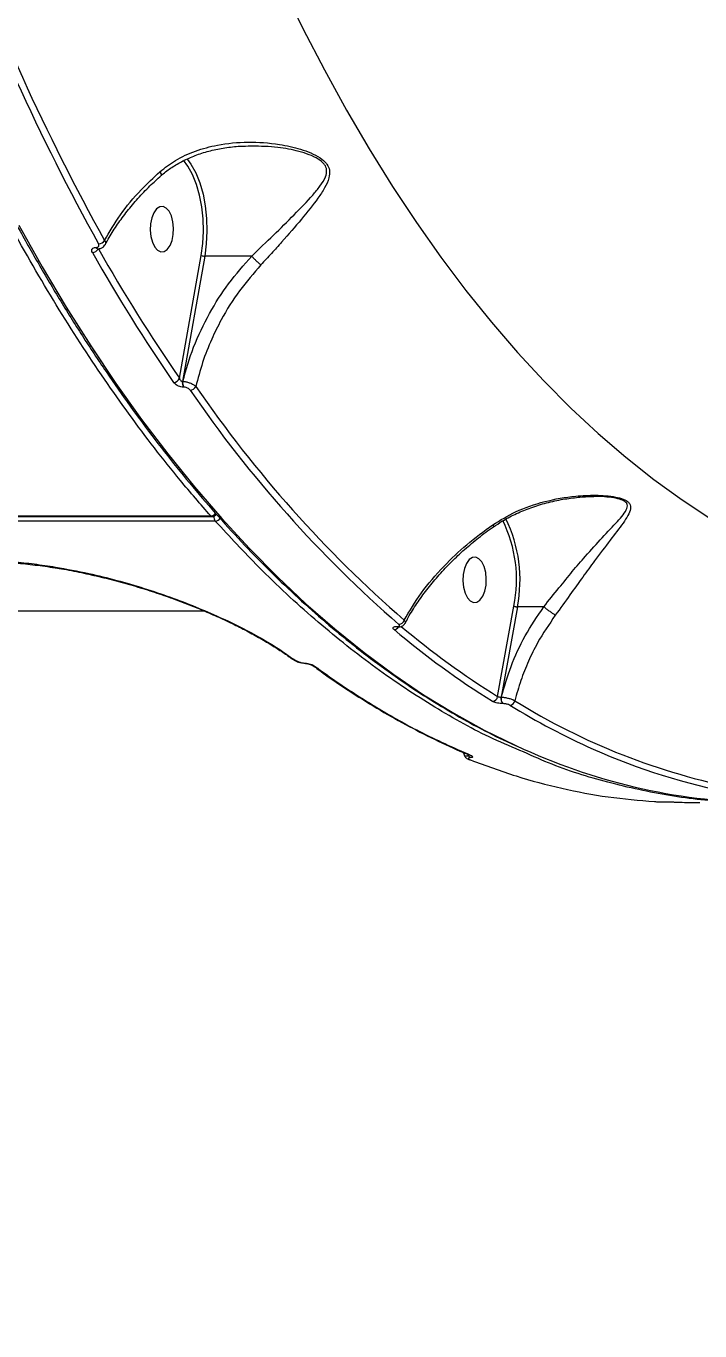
# Model space of a CAD drawing. Header units: millimetres. Extents: x -6028 to 5958, y -6064 to 4137.
# Drawn here: x -2830.8 to -2697.3, y 839.1 to 1097.6 of the extents above; entities that cross this region are included whole.
import ezdxf

# ---------------------------------------------------------------- set-up
doc = ezdxf.new("R2010")
doc.units = ezdxf.units.MM
for name, color, linetype in [('DIKOM_ОБЪЕКТ', 7, 'Continuous'), ('DIKOM_РАЗМЕР_ЗОНА', 7, 'Continuous'), ('DIKOM_РАЗМЕР_ОБЪЕКТА', 7, 'Continuous')]:
    doc.layers.add(name, color=color, linetype=linetype)
doc.styles.add('style1', font='arial.ttf', dxfattribs={"width": 0.8})
doc.dimstyles.new('1-50', dxfattribs={"dimtxt": 300, "dimasz": 200, "dimexe": 100, "dimexo": 0, "dimgap": 100, "dimtad": 1, "dimtxsty": 'style1', "dimcen": 200, "dimclrd": 7, "dimclre": 7, "dimclrt": 7, "dimadec": 1, "dimazin": 2, "dimtfac": 1, "dimtmove": 0, "dimatfit": 2, "dimfxl": 0, "dimlwd": 25, "dimlwe": 18, "dimarcsym": 0})

# ---------------------------------------------------------------- blocks, each defined once
blk = doc.blocks.new('*D9')
at = {"layer": 'Defpoints', "color": 0, "transparency": 16777216}
for p in [(-6027.56, 1459.58), (4556.58, 1382.7), (4556.58, -5964.37)]:
    blk.add_point(p, dxfattribs=at)
at = {"layer": 'DIKOM_РАЗМЕР_ЗОНА', "color": 7, "lineweight": 18, "transparency": 16777216}
for p, q in [((-6027.56, 1459.58), (-6027.56, -6064.37)), ((4556.58, 1382.7), (4556.58, -6064.37))]:
    blk.add_line(p, q, dxfattribs=at)
at = {"layer": 'DIKOM_РАЗМЕР_ЗОНА', "color": 7, "lineweight": 25, "transparency": 16777216}
blk.add_line((-5827.56, -5964.37), (4356.58, -5964.37), dxfattribs=at)
at = {"layer": 'DIKOM_РАЗМЕР_ЗОНА', "color": 7, "transparency": 16777216}
for points in [[(-5827.56, -5931.03), (-5827.56, -5997.7), (-6027.56, -5964.37)], [(4356.58, -5931.03), (4356.58, -5997.7), (4556.58, -5964.37)]]:
    blk.add_solid(points, dxfattribs=at)
at = {"layer": 'DIKOM_РАЗМЕР_ЗОНА', "color": 7, "transparency": 16777216, "insert": (157.08, -5711.2), "char_height": 300, "attachment_point": 5, "style": 'style1'}
blk.add_mtext('10600', dxfattribs=at)
blk = doc.blocks.new('*D12')
at = {"layer": 'Defpoints', "color": 0, "transparency": 16777216}
for p in [(3056.58, 1987.9), (-4027.97, 676.5), (3056.58, -3714.77)]:
    blk.add_point(p, dxfattribs=at)
at = {"layer": 'DIKOM_РАЗМЕР_ОБЪЕКТА', "color": 7, "lineweight": 18, "transparency": 16777216}
for p, q in [((3056.58, 1987.9), (3056.58, -3814.77)), ((-4027.97, 676.5), (-4027.97, -3814.77))]:
    blk.add_line(p, q, dxfattribs=at)
at = {"layer": 'DIKOM_РАЗМЕР_ОБЪЕКТА', "color": 7, "lineweight": 25, "transparency": 16777216}
blk.add_line((-3827.97, -3714.77), (2856.58, -3714.77), dxfattribs=at)
at = {"layer": 'DIKOM_РАЗМЕР_ОБЪЕКТА', "color": 7, "transparency": 16777216}
for points in [[(-3827.97, -3681.44), (-3827.97, -3748.11), (-4027.97, -3714.77)], [(2856.58, -3681.44), (2856.58, -3748.11), (3056.58, -3714.77)]]:
    blk.add_solid(points, dxfattribs=at)
at = {"layer": 'DIKOM_РАЗМЕР_ОБЪЕКТА', "color": 7, "transparency": 16777216, "insert": (20, -3461.6), "char_height": 300, "attachment_point": 5, "style": 'style1'}
blk.add_mtext('7100', dxfattribs=at)

msp = doc.modelspace()

# ---------------------------------------------------------------- linework, layer by layer
at = {"layer": 'DIKOM_ОБЪЕКТ', "color": 7, "linetype": 'Continuous', "lineweight": 15}
for p, q in [((-2786.095, 1073.794), (-2786.307, 1073.805)), ((-2816.997, 1053.742), (-2816.95, 1053.742)), ((-2816.649, 1053.48), (-2816.602, 1053.48)), ((-2800.451, 1027.811), (-2796.123, 1052.162)), ((-2795.451, 1052), (-2799.858, 1027.199)), ((-2786.118, 1052), (-2795.451, 1052)), ((-2799.858, 1027.199), (-2799.79, 1027.199)), ((-2799.61, 1026.069), (-2799.678, 1026.069)), ((-3071.655, 1000.542), (-2794.242, 1000.542)), ((-3071.655, 1000.407), (-2793.984, 1000.407)), ((-2793.347, 999.54), (-3071.656, 999.54)), ((-2737.393, 964.785), (-2734.16, 982.705)), ((-2733.488, 982.541), (-2736.714, 964.659)), ((-2728.247, 982.541), (-2733.488, 982.541)), ((-3033.655, 981.771), (-2795.57, 981.771)), ((-2757.386, 978.66), (-2757.318, 978.66)), ((-2757.18, 978.577), (-2757.112, 978.577)), ((-2777.784, 972.15), (-2777.496, 971.965)), ((-2736.714, 964.659), (-2736.667, 964.659)), ((-2736.336, 963.376), (-2736.383, 963.376)), ((-2743.884, 953.58), (-2743.103, 953.268)), ((-2743.148, 953.017), (-2743.292, 953.343)), ((-2743.111, 953.242), (-2743.128, 953.249))]:
    msp.add_line(p, q, dxfattribs=at)
at = {"layer": 'DIKOM_ОБЪЕКТ', "color": 7, "linetype": 'Continuous', "lineweight": 15, "flags": 128}
for points in [[(-2780.108, 1105.581), (-2775.985, 1097.115), (-2771.731, 1088.897), (-2767.35, 1080.934), (-2762.846, 1073.235), (-2758.223, 1065.806), (-2753.485, 1058.654), (-2748.638, 1051.787), (-2743.684, 1045.209), (-2738.63, 1038.928), (-2733.479, 1032.949), (-2728.237, 1027.278), (-2722.908, 1021.919), (-2717.498, 1016.879), (-2712.011, 1012.162), (-2706.452, 1007.772), (-2700.827, 1003.713), (-2695.141, 999.988)], [(-2796.123, 1052.162), (-2795.806, 1054.531), (-2795.68, 1056.965), (-2795.746, 1059.408), (-2796.002, 1061.803), (-2796.444, 1064.094), (-2797.061, 1066.228), (-2797.838, 1068.154), (-2798.757, 1069.827), (-2799.639, 1071.027)], [(-2798.832, 1071.154), (-2798.168, 1070.217), (-2797.22, 1068.492), (-2796.418, 1066.505), (-2795.782, 1064.305), (-2795.326, 1061.942), (-2795.061, 1059.472), (-2794.994, 1056.953), (-2795.124, 1054.442), (-2795.451, 1052)], [(-2805.925, 1059.603), (-2806.17, 1058.414), (-2806.233, 1057.139), (-2806.108, 1055.881), (-2805.806, 1054.743), (-2805.35, 1053.816), (-2804.779, 1053.175), (-2804.138, 1052.873), (-2803.479, 1052.934), (-2802.856, 1053.353), (-2802.318, 1054.096), (-2801.911, 1055.103), (-2801.665, 1056.292), (-2801.603, 1057.567), (-2801.728, 1058.825), (-2802.03, 1059.963), (-2802.485, 1060.89), (-2803.056, 1061.53), (-2803.697, 1061.832), (-2804.356, 1061.771), (-2804.98, 1061.353), (-2805.517, 1060.61), (-2805.925, 1059.603)], [(-2832.284, 1058.121), (-2827.654, 1049.891), (-2822.902, 1041.925), (-2818.033, 1034.23), (-2813.052, 1026.812), (-2807.961, 1019.679), (-2802.766, 1012.835), (-2797.471, 1006.287), (-2792.081, 1000.04), (-2786.599, 994.099), (-2781.031, 988.47), (-2775.381, 983.157), (-2769.654, 978.164), (-2763.854, 973.496), (-2757.988, 969.157), (-2752.059, 965.15), (-2746.073, 961.479), (-2740.034, 958.147), (-2733.948, 955.156), (-2732.248, 954.385)], [(-2825.011, 990.423), (-2824.996, 990.358), (-2824.974, 990.327), (-2824.966, 990.325)], [(-2743.962, 990.144), (-2744.208, 988.954), (-2744.27, 987.679), (-2744.145, 986.422), (-2743.843, 985.283), (-2743.388, 984.356), (-2742.817, 983.716), (-2742.175, 983.414), (-2741.516, 983.475), (-2740.893, 983.894), (-2740.356, 984.637), (-2739.948, 985.644), (-2739.703, 986.833), (-2739.64, 988.108), (-2739.765, 989.365), (-2740.067, 990.504), (-2740.523, 991.431), (-2741.094, 992.071), (-2741.735, 992.373), (-2742.394, 992.312), (-2743.017, 991.893), (-2743.554, 991.15), (-2743.962, 990.144)], [(-2778.203, 972.279), (-2778.211, 972.285), (-2778.264, 972.33)], [(-2775.587, 971.408), (-2775.488, 971.346), (-2775.471, 971.344)], [(-2742.825, 953.185), (-2742.991, 953.203), (-2743.111, 953.242)]]:
    msp.add_lwpolyline(points, dxfattribs=at)
at = {"layer": 'DIKOM_ОБЪЕКТ', "color": 7, "linetype": 'Continuous', "lineweight": 15}
for centre, radius, start, end in [((-2418.844, 1274.931), 454.677, 199.86925, 209.01132), ((-2418.55, 1275.125), 453.667, 199.86926, 209.01148), ((-2816.515, 1055.857), 1.436, 271.80815, 328.38546), ((-2817.75, 1054.142), 1.413, 271.6198, 331.60186), ((-2518.84, 1221.843), 343.398, 209.50315, 214.56707), ((-2816.604, 1053.903), 0.425, 202.3004, 264.55676), ((-2816.555, 1053.905), 0.427, 202.38404, 263.63761), ((-2518.265, 1222.232), 342.679, 209.50377, 214.56624), ((-2795.466, 1053.41), 1.41, 242.24226, 270.63375), ((-2801.669, 1028.333), 1.326, 272.3012, 336.77953), ((-2798.279, 1026.872), 1.613, 168.28975, 209.85497), ((-2798.212, 1026.872), 1.612, 168.2918, 209.8765), ((-2798.402, 1026.788), 1.33, 272.50044, 334.04304), ((-2595.402, 1164.67), 244.739, 214.45529, 229.01524), ((-2596.102, 1164.222), 245.269, 214.45494, 229.01558), ((-2794.301, 1001.763), 1.223, 272.80617, 326.51294), ((-2793.967, 1000.753), 0.346, 217.45659, 267.23167), ((-2793.984, 1001.407), 1, 270, 330.15128), ((-2792.204, 1000.357), 1.405, 174.89597, 215.56519), ((-2793.417, 1000.774), 1.237, 273.25542, 326.1559), ((-2760.495, 987.895), 26.842, 348.84989, 25.91268), ((-2760.636, 987.895), 27.671, 348.84284, 25.95992), ((-2757.039, 980.235), 1.166, 273.76788, 344.33427), ((-2757.985, 979.153), 1.121, 272.99632, 329.17918), ((-2646.574, 1110.568), 173.103, 229.96384, 237.95999), ((-2757.173, 978.892), 0.315, 227.35979, 268.70621), ((-2757.104, 978.893), 0.316, 227.41669, 267.91567), ((-2645.886, 1111.01), 172.497, 230.11021, 237.96207), ((-2777.803, 972.83), 0.681, 234.01045, 271.57156), ((-2777.559, 972.474), 0.512, 242.03761, 277.0605), ((-2773.542, 971.406), 0.684, 233.00662, 271.3163), ((-2738.492, 964.939), 1.11, 274.35884, 352.01667), ((-2735.421, 964.308), 1.34, 164.79661, 224.08991), ((-2735.374, 964.308), 1.34, 164.79661, 224.08991), ((-2735.062, 964.17), 1.1, 274.22293, 348.85825), ((-2664.93, 1074.767), 130.564, 238.0699, 259.08132), ((-2659.779, 1085.881), 144.004, 238.51864, 245.95665), ((-2683.334, 1061.761), 117.991, 245.50874, 269.71419), ((-2667.749, 1067.459), 123.933, 245.85132, 259.39323), ((-2742.53, 953.311), 0.684, 205.42831, 248.26691)]:
    msp.add_arc(centre, radius, start, end, dxfattribs=at)
for points, knots in [([(-2794.242, 1000.542), (-2796.269, 1002.879), (-2801.774, 1009.224), (-2810.471, 1020.524), (-2820.205, 1034.693), (-2829.528, 1049.932), (-2838.402, 1066.148), (-2846.784, 1083.273), (-2854.642, 1101.259), (-2861.955, 1120.094), (-2868.719, 1139.731), (-2874.92, 1160.1), (-2880.528, 1181.106), (-2885.518, 1202.651), (-2889.868, 1224.675), (-2893.557, 1247.147), (-2896.593, 1270.024), (-2898.971, 1293.23), (-2900.683, 1316.656), (-2901.718, 1340.194), (-2902.068, 1363.771), (-2901.718, 1387.348), (-2900.683, 1410.886), (-2898.971, 1434.312), (-2896.593, 1457.518), (-2893.557, 1480.394), (-2889.868, 1502.868), (-2885.518, 1524.891), (-2880.528, 1546.436), (-2874.919, 1567.442), (-2868.719, 1587.811), (-2861.955, 1607.448), (-2854.982, 1625.402), (-2847.892, 1641.78), (-2840.773, 1656.698), (-2833.273, 1670.96), (-2825.427, 1684.501), (-2817.308, 1697.207), (-2808.936, 1709.043), (-2801.246, 1718.926), (-2796.27, 1724.662), (-2794.242, 1726.999)], [0, 0, 0, 0, 0.0156535, 0.04249053, 0.0694123, 0.09637718, 0.12334185, 0.15026359, 0.17710068, 0.20393785, 0.23085951, 0.25782432, 0.28478906, 0.31171078, 0.33854788, 0.36538467, 0.39230604, 0.4192705, 0.44623497, 0.47315634, 0.49999313, 0.52683012, 0.55375168, 0.58071636, 0.607681, 0.63460258, 0.66143952, 0.68827653, 0.71519809, 0.74216275, 0.76912743, 0.79604901, 0.82288594, 0.84596412, 0.86916487, 0.89239289, 0.91562087, 0.93882159, 0.96158406, 0.9843466, 1, 1, 1, 1]), ([(-2900.723, 1362.769), (-2900.716, 1360.749), (-2900.696, 1354.889), (-2900.538, 1345.194), (-2900.195, 1333.696), (-2899.688, 1322.219), (-2899.02, 1310.774), (-2898.19, 1299.369), (-2897.199, 1288.013), (-2896.048, 1276.713), (-2894.737, 1265.478), (-2893.268, 1254.317), (-2891.642, 1243.239), (-2889.86, 1232.251), (-2887.923, 1221.362), (-2885.833, 1210.58), (-2883.591, 1199.912), (-2881.198, 1189.368), (-2878.658, 1178.955), (-2875.972, 1168.681), (-2873.14, 1158.553), (-2870.167, 1148.579), (-2867.053, 1138.767), (-2863.801, 1129.124), (-2860.415, 1119.657), (-2856.895, 1110.374), (-2853.245, 1101.281), (-2849.468, 1092.385), (-2845.565, 1083.692), (-2841.541, 1075.211), (-2837.398, 1066.946), (-2833.14, 1058.904), (-2828.768, 1051.091), (-2824.287, 1043.513), (-2819.7, 1036.175), (-2815.011, 1029.084), (-2810.222, 1022.244), (-2805.337, 1015.662), (-2800.361, 1009.341), (-2795.296, 1003.287), (-2790.146, 997.504), (-2784.916, 991.996), (-2779.609, 986.769), (-2774.23, 981.825), (-2768.781, 977.17), (-2763.269, 972.806), (-2757.696, 968.736), (-2752.067, 964.965), (-2746.387, 961.49), (-2740.657, 958.338), (-2736.039, 955.999), (-2733.318, 954.822), (-2732.535, 954.484)], [0, 0, 0, 0, 0.010755, 0.031188, 0.0516214, 0.0720549, 0.0924885, 0.1129222, 0.133356, 0.15379, 0.1742242, 0.1946585, 0.2150931, 0.235528, 0.2559631, 0.2763985, 0.2968343, 0.3172705, 0.337707, 0.3581439, 0.3785813, 0.3990192, 0.4194576, 0.4398966, 0.4603359, 0.480776, 0.5012166, 0.5216578, 0.5420995, 0.5625419, 0.5829848, 0.6034283, 0.6238724, 0.644317, 0.6647621, 0.6852074, 0.705653, 0.7260989, 0.7465444, 0.7669897, 0.7874344, 0.8078782, 0.8283207, 0.8487616, 0.8692003, 0.8896364, 0.9100693, 0.9304986, 0.9509234, 0.9713433, 0.9917579, 1, 1, 1, 1]), ([(-2804.332, 1068.735), (-2803.322, 1069.52), (-2801.156, 1071.206), (-2797.264, 1072.939), (-2792.452, 1074.235), (-2786.836, 1074.746), (-2781.269, 1074.348), (-2777.101, 1073.444), (-2774.392, 1072.486), (-2772.609, 1071.579), (-2771.616, 1070.728), (-2771.005, 1069.909), (-2770.601, 1068.916), (-2770.782, 1067.314), (-2771.654, 1065.483), (-2773.43, 1062.814), (-2776.242, 1059.322), (-2779.445, 1055.612), (-2782.185, 1052.551), (-2783.591, 1051.04), (-2784.297, 1050.281)], [0, 0, 0, 0, 0.0590552, 0.1267706, 0.1965268, 0.2899963, 0.3861914, 0.4527678, 0.4864299, 0.5209064, 0.5489137, 0.5542509, 0.5800464, 0.6152111, 0.6617344, 0.7094929, 0.8061412, 0.9056038, 0.9525546, 1, 1, 1, 1]), ([(-2804.063, 1067.959), (-2803.93, 1068.084), (-2803.207, 1068.765), (-2801.675, 1069.803), (-2799.453, 1071.072), (-2796.971, 1072.119), (-2794.282, 1072.946), (-2791.409, 1073.502), (-2788.731, 1073.818), (-2787.011, 1073.821), (-2786.303, 1073.823)], [0, 0, 0, 0, 0.0283425, 0.155355, 0.2898724, 0.4317279, 0.5797, 0.7321449, 0.8897678, 1, 1, 1, 1]), ([(-2786.116, 1051.999), (-2786.116, 1052), (-2784.7, 1053.475), (-2781.705, 1056.185), (-2777.657, 1060.278), (-2774.579, 1063.42), (-2772.54, 1065.871), (-2771.497, 1067.504), (-2771.156, 1068.965), (-2771.49, 1069.87), (-2772.053, 1070.601), (-2773.012, 1071.357), (-2774.751, 1072.144), (-2777.431, 1072.965), (-2781.236, 1073.696), (-2784.378, 1073.759), (-2786.095, 1073.794)], [0, 0, 0, 0, 0.0000234, 0.1388323, 0.2813257, 0.4275306, 0.4947198, 0.5630273, 0.611273, 0.6455627, 0.6526452, 0.6903123, 0.7374429, 0.7864515, 0.8832955, 1, 1, 1, 1]), ([(-2815.292, 1055.104), (-2814.302, 1056.806), (-2812.294, 1060.257), (-2808.485, 1064.852), (-2805.586, 1067.563), (-2804.332, 1068.735)], [0, 0, 0, 0, 0.3558557, 0.7214754, 1, 1, 1, 1]), ([(-2815.15, 1054.249), (-2814.895, 1054.74), (-2814.184, 1056.103), (-2812.736, 1058.332), (-2810.841, 1060.916), (-2808.692, 1063.453), (-2806.444, 1065.825), (-2804.824, 1067.29), (-2804.069, 1067.973)], [0, 0, 0, 0, 0.1021385, 0.283907, 0.4672786, 0.651994, 0.8376693, 1, 1, 1, 1]), ([(-2804.332, 1068.735), (-2804.316, 1068.708), (-2804.255, 1068.606), (-2804.138, 1068.38), (-2804.046, 1068.123), (-2804.095, 1068.049), (-2804.118, 1068.016)], [0, 0, 0, 0, 0.0711638, 0.2787781, 0.676331, 1, 1, 1, 1]), ([(-2816.95, 1053.742), (-2816.887, 1053.745), (-2816.732, 1053.754), (-2816.535, 1053.836), (-2816.404, 1053.989), (-2816.37, 1054.192), (-2816.437, 1054.345), (-2816.47, 1054.421)], [0, 0, 0, 0, 0.14222939, 0.35705502, 0.5715782, 0.78569982, 1, 1, 1, 1]), ([(-2815.292, 1055.104), (-2815.228, 1054.957), (-2815.1, 1054.665), (-2815.098, 1054.376), (-2815.186, 1054.278), (-2815.19, 1054.274)], [0, 0, 0, 0, 0.4896849, 0.9789828, 1, 1, 1, 1]), ([(-2817.71, 1052.729), (-2817.76, 1052.843), (-2817.86, 1053.07), (-2817.811, 1053.374), (-2817.613, 1053.603), (-2817.32, 1053.725), (-2817.089, 1053.737), (-2816.997, 1053.742)], [0, 0, 0, 0, 0.2150404, 0.4299818, 0.6447433, 0.8592536, 1, 1, 1, 1]), ([(-2816.731, 1053.473), (-2816.728, 1053.475), (-2816.724, 1053.478), (-2816.667, 1053.478), (-2816.645, 1053.478)], [0, 0, 0, 0, 0.6169716, 1, 1, 1, 1]), ([(-2816.603, 1053.48), (-2816.602, 1053.48), (-2816.384, 1053.453), (-2815.981, 1053.557), (-2815.478, 1053.826), (-2815.29, 1054.118), (-2815.202, 1054.255)], [0, 0, 0, 0, 0.0004248, 0.3882633, 0.7151613, 1, 1, 1, 1]), ([(-2799.79, 1027.199), (-2799.137, 1029.474), (-2797.813, 1034.083), (-2794.667, 1040.592), (-2790.821, 1046.711), (-2787.699, 1050.223), (-2786.118, 1052)], [0, 0, 0, 0, 0.2516524, 0.509861, 0.7518693, 1, 1, 1, 1]), ([(-2786.118, 1052), (-2786.118, 1052), (-2786.117, 1052), (-2786.116, 1052), (-2786.116, 1052), (-2786.116, 1051.999)], [0, 0, 0, 0, 0.4987924, 0.8585521, 1, 1, 1, 1]), ([(-2786.116, 1051.999), (-2785.984, 1051.853), (-2785.72, 1051.561), (-2785.229, 1051.079), (-2784.791, 1050.682), (-2784.483, 1050.425), (-2784.345, 1050.318), (-2784.297, 1050.281)], [0, 0, 0, 0, 0.24881986, 0.49761605, 0.7463878, 0.91267758, 1, 1, 1, 1]), ([(-2784.297, 1050.281), (-2785.754, 1048.613), (-2788.705, 1045.234), (-2791.848, 1040.161), (-2794.215, 1035.364), (-2795.959, 1030.957), (-2796.788, 1027.796), (-2797.206, 1026.206)], [0, 0, 0, 0, 0.2398759, 0.4858718, 0.6394214, 0.8185479, 1, 1, 1, 1]), ([(-2799.678, 1026.069), (-2799.754, 1026.072), (-2799.981, 1026.08), (-2800.406, 1026.177), (-2800.901, 1026.389), (-2801.342, 1026.679), (-2801.525, 1026.899), (-2801.616, 1027.009)], [0, 0, 0, 0, 0.1082954, 0.3203816, 0.5429983, 0.7715273, 1, 1, 1, 1]), ([(-2800.451, 1027.811), (-2800.427, 1027.74), (-2800.381, 1027.601), (-2800.255, 1027.415), (-2800.113, 1027.283), (-2800.001, 1027.227), (-2799.922, 1027.203), (-2799.884, 1027.201), (-2799.858, 1027.199)], [0, 0, 0, 0, 0.2553331, 0.4988458, 0.7166295, 0.8616485, 0.9068863, 1, 1, 1, 1]), ([(-2799.79, 1027.199), (-2799.688, 1027.192), (-2799.394, 1027.172), (-2798.84, 1027.057), (-2798.186, 1026.833), (-2797.591, 1026.534), (-2797.334, 1026.315), (-2797.206, 1026.206)], [0, 0, 0, 0, 0.11318159, 0.32598253, 0.54797756, 0.77544796, 1, 1, 1, 1]), ([(-2798.344, 1025.459), (-2798.403, 1025.53), (-2798.523, 1025.673), (-2798.811, 1025.862), (-2799.133, 1025.998), (-2799.41, 1026.061), (-2799.558, 1026.067), (-2799.61, 1026.069)], [0, 0, 0, 0, 0.2288473, 0.457854, 0.6785416, 0.888351, 1, 1, 1, 1]), ([(-2738.374, 998.803), (-2736.886, 999.709), (-2733.642, 1001.682), (-2728.036, 1003.55), (-2722.671, 1004.505), (-2718.599, 1004.692), (-2715.95, 1004.578), (-2714.062, 1004.337), (-2712.441, 1003.912), (-2711.61, 1003.427), (-2711.06, 1002.784), (-2710.961, 1001.907), (-2711.548, 1000.616), (-2712.863, 998.637), (-2715.067, 995.793), (-2717.822, 992.159), (-2720.526, 988.467), (-2723.108, 984.85), (-2724.989, 982.245), (-2725.968, 980.89)], [0, 0, 0, 0, 0.07901807, 0.17217751, 0.26805727, 0.32872881, 0.36105779, 0.39389824, 0.42233129, 0.45131832, 0.45994293, 0.49899163, 0.54460463, 0.59143494, 0.6876212, 0.78658026, 0.85467657, 0.9244451, 1, 1, 1, 1]), ([(-2738.209, 998.384), (-2737.665, 998.76), (-2736.319, 999.69), (-2733.958, 1000.916), (-2731.139, 1002.113), (-2728.074, 1003.086), (-2724.927, 1003.806), (-2721.862, 1004.232), (-2719.691, 1004.4), (-2718.564, 1004.383), (-2718.365, 1004.38)], [0, 0, 0, 0, 0.0934198, 0.2307139, 0.3758423, 0.5279228, 0.687544, 0.8344255, 0.9706812, 1, 1, 1, 1]), ([(-2728.241, 982.539), (-2728.241, 982.54), (-2727.284, 983.855), (-2725.281, 986.215), (-2722.57, 989.598), (-2719.667, 992.98), (-2716.599, 996.361), (-2714.086, 998.962), (-2712.478, 1000.802), (-2711.688, 1001.965), (-2711.629, 1002.783), (-2712.043, 1003.315), (-2712.437, 1003.569), (-2713.229, 1003.886), (-2714.412, 1004.168), (-2716.249, 1004.343), (-2717.614, 1004.43), (-2718.332, 1004.39), (-2718.366, 1004.388)], [0, 0, 0, 0, 0.0000471, 0.1133012, 0.2166033, 0.32241, 0.468605, 0.6185403, 0.6864067, 0.7554104, 0.8104395, 0.8222913, 0.8529335, 0.8621122, 0.9020775, 0.949274, 0.9975907, 1, 1, 1, 1]), ([(-2732.968, 954.115), (-2734.999, 954.97), (-2740.934, 957.47), (-2750.716, 963.04), (-2762.275, 970.757), (-2773.682, 979.907), (-2784.059, 989.499), (-2790.499, 996.461), (-2793.347, 999.54)], [0, 0, 0, 0, 0.0958944, 0.2802603, 0.4699812, 0.659855, 0.8495758, 1, 1, 1, 1]), ([(-2755.916, 979.92), (-2754.841, 981.727), (-2752.66, 985.391), (-2748.361, 990.41), (-2743.597, 994.972), (-2740.128, 997.516), (-2738.374, 998.803)], [0, 0, 0, 0, 0.262564, 0.5326614, 0.7636445, 1, 1, 1, 1]), ([(-2755.731, 979.25), (-2755.524, 979.653), (-2754.845, 980.978), (-2753.419, 983.214), (-2751.474, 985.931), (-2749.281, 988.593), (-2746.883, 991.166), (-2744.301, 993.631), (-2741.545, 995.949), (-2739.508, 997.541), (-2738.358, 998.307), (-2738.222, 998.398)], [0, 0, 0, 0, 0.0580746, 0.1906321, 0.3234517, 0.4565298, 0.5895542, 0.720991, 0.8519168, 0.9823843, 1, 1, 1, 1]), ([(-2738.374, 998.803), (-2738.353, 998.763), (-2738.292, 998.646), (-2738.217, 998.477), (-2738.228, 998.439), (-2738.235, 998.418)], [0, 0, 0, 0, 0.18404903, 0.53453696, 1, 1, 1, 1]), ([(-2841.205, 991.819), (-2838.619, 991.754), (-2834.702, 991.655), (-2829.223, 991.068), (-2826.415, 990.638), (-2825.011, 990.423)], [0, 0, 0, 0, 0.492765, 0.7463869, 1, 1, 1, 1]), ([(-2840.99, 991.618), (-2840.794, 991.621), (-2839.406, 991.637), (-2836.709, 991.521), (-2832.916, 991.269), (-2829.029, 990.842), (-2826.372, 990.494), (-2825.016, 990.259), (-2824.977, 990.252)], [0, 0, 0, 0, 0.0391426, 0.2760767, 0.5143738, 0.7535162, 0.9929203, 1, 1, 1, 1]), ([(-2825.011, 990.423), (-2822.808, 990.024), (-2818.746, 989.287), (-2812.864, 987.818), (-2807.437, 986.238), (-2802.192, 984.47), (-2797.198, 982.556), (-2792.504, 980.539), (-2788.151, 978.452), (-2784.216, 976.335), (-2780.686, 974.216), (-2778.751, 972.838), (-2777.784, 972.15)], [0, 0, 0, 0, 0.1166813, 0.2150841, 0.3137974, 0.4122014, 0.5100632, 0.6082262, 0.7060844, 0.8039527, 0.902133, 1, 1, 1, 1]), ([(-2824.968, 990.268), (-2824.748, 990.235), (-2823.224, 990.002), (-2820.37, 989.437), (-2816.432, 988.575), (-2812.52, 987.581), (-2808.671, 986.487), (-2804.93, 985.298), (-2801.897, 984.255), (-2800.172, 983.585), (-2799.602, 983.364)], [0, 0, 0, 0, 0.02521818, 0.17539365, 0.32632193, 0.47749261, 0.62825424, 0.77813591, 0.92675522, 1, 1, 1, 1]), ([(-2799.602, 983.364), (-2799.021, 983.145), (-2797.293, 982.491), (-2794.576, 981.343), (-2791.45, 979.943), (-2788.495, 978.507), (-2785.713, 977.045), (-2783.125, 975.569), (-2780.784, 974.1), (-2779.163, 973.011), (-2778.414, 972.43), (-2778.272, 972.319)], [0, 0, 0, 0, 0.06464055, 0.19232944, 0.31950006, 0.44799016, 0.57759375, 0.70799747, 0.83882169, 0.96951724, 1, 1, 1, 1]), ([(-2736.667, 964.659), (-2736.079, 966.704), (-2734.889, 970.844), (-2732.053, 976.913), (-2729.524, 980.653), (-2728.247, 982.541)], [0, 0, 0, 0, 0.3257313, 0.6596831, 1, 1, 1, 1]), ([(-2734.16, 982.705), (-2734.15, 982.699), (-2734.131, 982.687), (-2734.073, 982.657), (-2733.97, 982.616), (-2733.811, 982.575), (-2733.641, 982.546), (-2733.539, 982.543), (-2733.488, 982.541)], [0, 0, 0, 0, 0.0701888, 0.1414305, 0.3559744, 0.5705708, 0.7855241, 1, 1, 1, 1]), ([(-2728.247, 982.541), (-2728.246, 982.541), (-2728.244, 982.541), (-2728.242, 982.54), (-2728.241, 982.539)], [0, 0, 0, 0, 0.6028486, 1, 1, 1, 1]), ([(-2728.241, 982.539), (-2728.086, 982.421), (-2727.774, 982.185), (-2727.221, 981.777), (-2726.682, 981.387), (-2726.282, 981.104), (-2726.064, 980.955), (-2725.987, 980.903), (-2725.968, 980.89)], [0, 0, 0, 0, 0.2126815, 0.4253835, 0.6380839, 0.8507492, 0.9618966, 1, 1, 1, 1]), ([(-2755.916, 979.92), (-2755.854, 979.828), (-2755.716, 979.62), (-2755.673, 979.391), (-2755.753, 979.293), (-2755.77, 979.272)], [0, 0, 0, 0, 0.3888693, 0.8707601, 1, 1, 1, 1]), ([(-2725.968, 980.89), (-2727.193, 979.093), (-2729.189, 976.166), (-2731.34, 971.766), (-2732.885, 967.936), (-2733.613, 965.3), (-2733.983, 963.957)], [0, 0, 0, 0, 0.3422211, 0.5572669, 0.7746036, 1, 1, 1, 1]), ([(-2757.926, 978.034), (-2757.984, 978.089), (-2758.112, 978.213), (-2758.149, 978.39), (-2758.036, 978.54), (-2757.782, 978.641), (-2757.518, 978.654), (-2757.386, 978.66)], [0, 0, 0, 0, 0.1741718, 0.3895749, 0.5957786, 0.7978849, 1, 1, 1, 1]), ([(-2757.352, 978.565), (-2757.353, 978.564), (-2757.358, 978.563), (-2757.3, 978.574), (-2757.22, 978.576), (-2757.18, 978.577)], [0, 0, 0, 0, 0.1809682, 0.5971298, 1, 1, 1, 1]), ([(-2757.318, 978.66), (-2757.231, 978.664), (-2757.056, 978.673), (-2756.889, 978.739), (-2756.816, 978.837), (-2756.842, 978.953), (-2756.925, 979.035), (-2756.962, 979.071)], [0, 0, 0, 0, 0.2040167, 0.4079933, 0.6135546, 0.8265471, 1, 1, 1, 1]), ([(-2757.115, 978.583), (-2757.075, 978.581), (-2756.821, 978.572), (-2756.429, 978.655), (-2755.978, 978.905), (-2755.828, 979.159), (-2755.77, 979.255)], [0, 0, 0, 0, 0.0733603, 0.4670907, 0.797752, 1, 1, 1, 1]), ([(-2778.297, 972.352), (-2778.215, 972.287), (-2778.065, 972.168), (-2777.869, 972.074), (-2777.782, 972.031)], [0, 0, 0, 0, 0.5521176, 1, 1, 1, 1]), ([(-2777.796, 972.027), (-2777.736, 971.992), (-2777.468, 971.838), (-2776.962, 971.632), (-2776.469, 971.514), (-2776.267, 971.466)], [0, 0, 0, 0, 0.1451623, 0.6503526, 1, 1, 1, 1]), ([(-2777.496, 971.965), (-2777.319, 971.877), (-2776.998, 971.717), (-2776.427, 971.54), (-2775.95, 971.439), (-2775.692, 971.417), (-2775.587, 971.408)], [0, 0, 0, 0, 0.3467169, 0.6312611, 0.8513235, 1, 1, 1, 1]), ([(-2776.267, 971.466), (-2776.216, 971.452), (-2775.958, 971.381), (-2775.688, 971.363), (-2775.471, 971.349)], [0, 0, 0, 0, 0.1959012, 1, 1, 1, 1]), ([(-2775.587, 971.408), (-2775.541, 971.405), (-2775.363, 971.392), (-2774.996, 971.333), (-2774.478, 971.194), (-2773.934, 970.981), (-2773.667, 970.811), (-2773.527, 970.721)], [0, 0, 0, 0, 0.0579542, 0.2245012, 0.4300778, 0.7004855, 1, 1, 1, 1]), ([(-2775.466, 971.343), (-2775.458, 971.343), (-2775.397, 971.341), (-2775.238, 971.321), (-2774.987, 971.276), (-2774.673, 971.192), (-2774.33, 971.068), (-2774.059, 970.931), (-2773.982, 970.876), (-2773.955, 970.856)], [0, 0, 0, 0, 0.0143286, 0.1112174, 0.22911, 0.38447, 0.5898524, 0.85111, 1, 1, 1, 1]), ([(-2773.804, 970.783), (-2773.421, 970.495), (-2771.181, 968.809), (-2767.031, 966.02), (-2761.364, 962.44), (-2755.659, 959.192), (-2749.916, 956.281), (-2745.989, 954.42), (-2743.967, 953.613), (-2743.884, 953.58)], [0, 0, 0, 0, 0.0395137, 0.230935, 0.4218795, 0.6121214, 0.8018394, 0.9918913, 1, 1, 1, 1]), ([(-2773.527, 970.721), (-2773.205, 970.488), (-2771.597, 969.318), (-2767.396, 966.38), (-2760.864, 962.224), (-2752.254, 957.389), (-2746.2, 954.689), (-2742.825, 953.185)], [0, 0, 0, 0, 0.032158, 0.1607909, 0.4182845, 0.6757744, 1, 1, 1, 1]), ([(-2737.393, 964.785), (-2737.36, 964.77), (-2737.294, 964.742), (-2737.145, 964.704), (-2736.98, 964.676), (-2736.829, 964.662), (-2736.747, 964.66), (-2736.714, 964.659)], [0, 0, 0, 0, 0.2150169, 0.430196, 0.6447705, 0.8594061, 1, 1, 1, 1]), ([(-2736.667, 964.659), (-2736.535, 964.651), (-2736.205, 964.631), (-2735.607, 964.535), (-2734.954, 964.374), (-2734.369, 964.173), (-2734.112, 964.029), (-2733.983, 963.957)], [0, 0, 0, 0, 0.142359, 0.3572949, 0.5716505, 0.7857293, 1, 1, 1, 1]), ([(-2736.383, 963.376), (-2736.482, 963.378), (-2736.729, 963.383), (-2737.179, 963.438), (-2737.673, 963.541), (-2738.116, 963.678), (-2738.31, 963.781), (-2738.407, 963.832)], [0, 0, 0, 0, 0.1407707, 0.3553473, 0.5700159, 0.7849515, 1, 1, 1, 1]), ([(-2734.981, 963.073), (-2735.046, 963.107), (-2735.176, 963.175), (-2735.471, 963.265), (-2735.801, 963.334), (-2736.103, 963.37), (-2736.27, 963.374), (-2736.336, 963.376)], [0, 0, 0, 0, 0.214258, 0.4284049, 0.6429963, 0.8577582, 1, 1, 1, 1]), ([(-2744.28, 953.746), (-2744.221, 953.639), (-2744.095, 953.409), (-2743.99, 953.178), (-2743.934, 953.054)], [0, 0, 0, 0, 0.464665, 1, 1, 1, 1]), ([(-2685.68, 943.939), (-2687.436, 943.901), (-2693.307, 943.773), (-2703.281, 944.983), (-2715.426, 947.579), (-2725.338, 950.655), (-2731.098, 953.267), (-2732.968, 954.115)], [0, 0, 0, 0, 0.1104767, 0.3692955, 0.6279035, 0.8792121, 1, 1, 1, 1]), ([(-2743.987, 953.032), (-2743.943, 952.954), (-2743.846, 952.784), (-2743.628, 952.589), (-2743.359, 952.413), (-2743.132, 952.321), (-2742.998, 952.267)], [0, 0, 0, 0, 0.16528042, 0.36233172, 0.62418859, 1, 1, 1, 1]), ([(-2743.976, 953.03), (-2743.95, 953.023), (-2743.905, 953.011), (-2743.6, 953.008), (-2743.302, 953.014), (-2743.148, 953.017)], [0, 0, 0, 0, 0.39272793, 0.68700909, 1, 1, 1, 1]), ([(-2742.783, 952.675), (-2742.874, 952.668), (-2743.054, 952.653), (-2743.203, 952.588), (-2743.22, 952.473), (-2743.032, 952.339), (-2742.811, 952.246), (-2742.742, 952.217)], [0, 0, 0, 0, 0.13890634, 0.27680401, 0.49660769, 0.84185412, 1, 1, 1, 1]), ([(-2743.148, 953.017), (-2743.133, 953.024), (-2743.101, 953.04), (-2743.075, 953.103), (-2743.069, 953.166), (-2743.087, 953.219), (-2743.09, 953.229)], [0, 0, 0, 0, 0.1758904, 0.3771055, 0.884968, 1, 1, 1, 1]), ([(-2743.129, 953.243), (-2743.096, 953.231), (-2742.987, 953.193), (-2742.933, 953.154), (-2742.946, 953.164), (-2742.948, 953.165)], [0, 0, 0, 0, 0.2698378, 0.8657196, 1, 1, 1, 1]), ([(-2742.825, 953.185), (-2742.75, 953.151), (-2742.511, 953.044), (-2742.315, 952.894), (-2742.341, 952.768), (-2742.501, 952.699), (-2742.689, 952.683), (-2742.783, 952.675)], [0, 0, 0, 0, 0.1605638, 0.5081729, 0.7318574, 0.8654091, 1, 1, 1, 1]), ([(-2742.742, 952.217), (-2739.746, 951.107), (-2733.754, 948.886), (-2724.664, 946.499), (-2715.512, 944.752), (-2709.375, 944.234), (-2706.306, 943.976)], [0, 0, 0, 0, 0.2491007, 0.4981996, 0.7491003, 1, 1, 1, 1]), ([(-2706.306, 943.976), (-2706.187, 943.97), (-2705.95, 943.957), (-2705.424, 943.942), (-2704.85, 943.932), (-2704.491, 943.929), (-2704.318, 943.928)], [0, 0, 0, 0, 0.2583878, 0.5167671, 0.7678035, 1, 1, 1, 1]), ([(-2704.318, 943.928), (-2704.149, 943.927), (-2703.801, 943.925), (-2703.245, 943.915), (-2702.736, 943.902), (-2702.505, 943.893), (-2702.39, 943.888)], [0, 0, 0, 0, 0.2339437, 0.482529, 0.7413236, 1, 1, 1, 1]), ([(-2702.39, 943.888), (-2702.047, 943.873), (-2700.367, 943.8), (-2698.686, 943.785), (-2697.348, 943.773)], [0, 0, 0, 0, 0.20427, 1, 1, 1, 1])]:
    msp.add_open_spline(points, degree=3, knots=knots, dxfattribs=at)

# ---------------------------------------------------------------- dimensions: what is measured, and where the dimension line sits
at = {"layer": 'DIKOM_РАЗМЕР_ЗОНА'}
dim = msp.add_linear_dim(base=(4556.575, -5964.368), p1=(-6027.562, 1459.576), p2=(4556.575, 1382.704), text='10600', dimstyle='1-50', dxfattribs=at)
dim.commit()
dim.dimension.update_dxf_attribs({"geometry": '*D9', "text_midpoint": (157.08, -5964.368), "dimtype": 160})
at = {"layer": 'DIKOM_РАЗМЕР_ОБЪЕКТА'}
dim = msp.add_linear_dim(base=(3056.575, -3714.774), p1=(-4027.972, 676.501), p2=(3056.575, 1987.897), text='7100', dimstyle='1-50', dxfattribs=at)
dim.commit()
dim.dimension.update_dxf_attribs({"geometry": '*D12', "text_midpoint": (20, -3714.774), "dimtype": 160})

doc.saveas('drawing.dxf')
